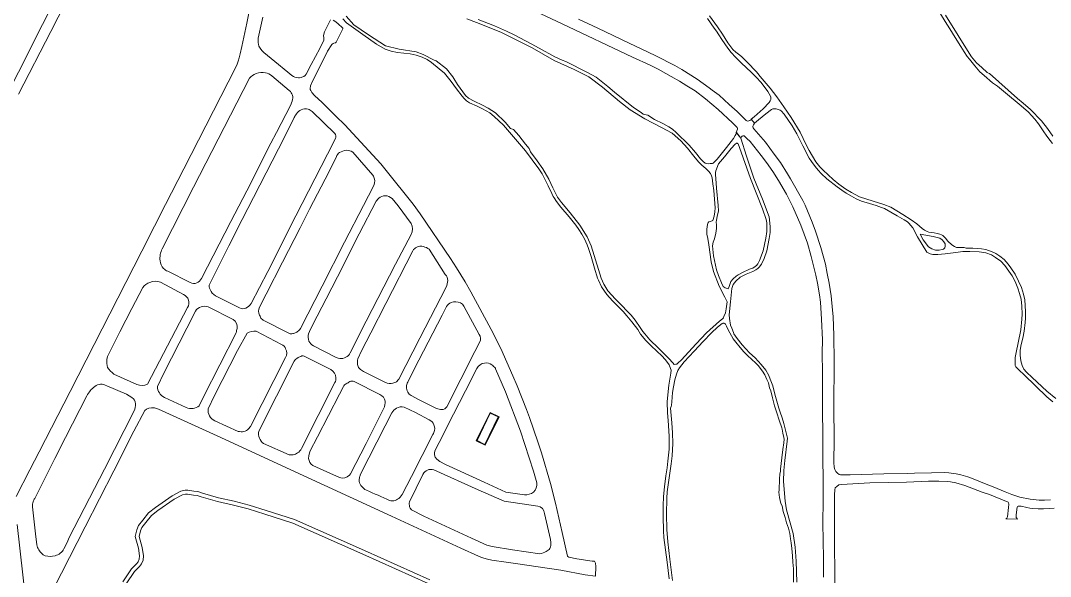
# Model space of a CAD drawing. Header units: metres. Extents: x 556238 to 587446, y 1177111 to 1219372.
# Drawn here: x 566529 to 567310, y 1213448 to 1213870 of the extents above; entities that cross this region are included whole.
import ezdxf

# ---------------------------------------------------------------- set-up
doc = ezdxf.new("R2010")
doc.units = ezdxf.units.M
doc.header["$MEASUREMENT"] = 0
for name, color, linetype, lineweight in [('Xr_Nen GT$0$DUONG BT-NEN BT', 38, 'Continuous', 0), ('Xr_Nen GT$0$DUONG NHUA', 38, 'Continuous', 0), ('Xr_Nen GT$1$SONG_HO', 250, 'Continuous', 0)]:
    doc.layers.add(name, color=color, linetype=linetype, lineweight=lineweight)

msp = doc.modelspace()

# ---------------------------------------------------------------- linework, layer by layer
at = {"layer": 'Xr_Nen GT$0$DUONG BT-NEN BT', "flags": 128}
for points in [[(567020.85778, 1213446.16772), (567019.21894, 1213458.75057), (567016.91436, 1213477.42593), (567016.64051, 1213482.57109), (567016.36879, 1213493.44968), (567016.27489, 1213501.6349), (567016.58956, 1213508.61374), (567017.25672, 1213515.84009), (567018.2354, 1213524.20654), (567019.41601, 1213530.24818), (567019.91692, 1213535.28882), (567020.81069, 1213544.53559), (567020.90602, 1213554.47873), (567020.02751, 1213566.2689), (567019.48566, 1213572.11176), (567019.3742, 1213580.47535), (567019.80889, 1213585.66397), (567020.57265, 1213592.94971), (567022.12573, 1213602.22173), (567022.35592, 1213604.40664), (567021.89498, 1213605.68693), (567020.76345, 1213608.441), (567017.99365, 1213612.21397), (567015.03662, 1213615.51798), (567011.73867, 1213618.4938), (567007.05888, 1213623.09968), (567003.17454, 1213626.91068), (566999.22584, 1213631.87682), (566996.9705, 1213635.21943), (566992.53503, 1213641.19104), (566988.76913, 1213645.74128), (566986.00875, 1213648.82941), (566982.1795, 1213652.62147), (566977.91527, 1213657.00053), (566973.57698, 1213661.91683), (566969.5204, 1213667.77202), (566967.12863, 1213672.6387), (566966.52769, 1213674.16981), (566965.89664, 1213676.12122), (566964.73429, 1213680.06295), (566961.59517, 1213690.77762), (566959.76752, 1213696.77911), (566958.64456, 1213699.64718), (566956.68591, 1213703.97706), (566954.54916, 1213707.70548), (566952.29653, 1213711.22911), (566950.07915, 1213714.56548), (566945.06171, 1213720.78563), (566938.66374, 1213728.17531), (566935.28401, 1213732.48347), (566933.60478, 1213735.07319), (566932.9576, 1213736.31906), (566931.8843, 1213738.36919), (566929.09937, 1213744.24949), (566926.6197, 1213749.40684), (566924.36878, 1213753.39959), (566921.85357, 1213757.13124), (566911.71239, 1213770.72829), (566904.1622, 1213779.65877), (566895.18764, 1213790.3595), (566888.18002, 1213796.99283), (566884.77618, 1213799.58476), (566879.18306, 1213802.82975), (566875.08481, 1213804.8128), (566869.41435, 1213807.33668), (566867.14431, 1213808.8178), (566865.19836, 1213810.59672), (566863.6664, 1213812.37563), (566859.56728, 1213817.91923), (566855.55108, 1213823.3801), (566850.25338, 1213829.66316), (566846.37803, 1213833.13996), (566840.62294, 1213837.97962), (566837.14203, 1213840.24182), (566833.49987, 1213841.94352), (566828.75729, 1213843.35733), (566824.30284, 1213844.37836), (566819.40314, 1213844.98049), (566814.68667, 1213845.4518), (566809.84177, 1213846.3275), (566805.33794, 1213847.96768), (566798.72976, 1213851.7527), (566788.50181, 1213859.02838), (566775.97428, 1213867.87907), (566773.22717, 1213871.08853)], [(566867.34281, 1213871.08677), (566874.74374, 1213868.29387), (566885.65568, 1213864.023), (566893.52696, 1213860.5396), (566902.63481, 1213855.97666), (566916.83072, 1213849.02674), (566933.5377, 1213839.33985), (566948.68262, 1213832.59245), (566959.95932, 1213826.89323), (566970.25262, 1213819.16319), (566983.18572, 1213808.30589), (566991.27021, 1213801.8281), (567002.36996, 1213795.11989), (567014.99724, 1213788.53867), (567023.1224, 1213784.16717), (567029.64839, 1213778.44476), (567034.69536, 1213772.98396), (567039.60548, 1213766.70501), (567043.14218, 1213762.56451), (567045.68022, 1213760.02859), (567048.65338, 1213757.34528), (567050.6029, 1213755.45053), (567052.14199, 1213753.53245), (567053.08514, 1213751.86239), (567053.47873, 1213750.30214), (567054.09023, 1213745.86633), (567054.70158, 1213740.63367), (567055.6396, 1213727.47446), (567055.39928, 1213724.5407), (567054.94547, 1213721.36684), (567054.01887, 1213718.02011), (567052.19251, 1213717.13451), (567050.9571, 1213716.86615), (567050.41995, 1213716.35629), (567049.99012, 1213714.88031), (567049.42614, 1213711.3111), (567049.43042, 1213707.52909), (567050.16008, 1213704.4508), (567051.02488, 1213699.5094), (567052.79374, 1213686.57744), (567054.61696, 1213679.33369), (567058.82795, 1213668.05594), (567063.0819, 1213659.81318), (567064.82564, 1213656.30108), (567064.07186, 1213650.87793), (567063.54599, 1213647.93529), (567062.36466, 1213645.24515), (567062.00746, 1213644.20202), (567061.21073, 1213643.29616), (567059.04045, 1213641.53934), (567049.29485, 1213632.78407), (567041.35107, 1213624.31772), (567029.92167, 1213612.09624), (567027.73497, 1213609.89775), (567027.18498, 1213609.44434), (567026.55236, 1213609.07329), (567025.90604, 1213608.88097), (567024.69588, 1213608.83972), (567023.51313, 1213610.10386), (567020.48774, 1213613.23677), (567016.48995, 1213617.43871), (567012.72021, 1213621.06745), (567006.11787, 1213627.54003), (567002.33856, 1213632.06583), (567000.87453, 1213633.89958), (566998.88206, 1213636.78981), (566994.9432, 1213642.46194), (566991.91097, 1213646.20695), (566989.35951, 1213648.92101), (566984.64647, 1213653.78776), (566980.15905, 1213658.36164), (566974.40254, 1213664.72793), (566971.3459, 1213669.61472), (566969.25396, 1213674.26802), (566967.20355, 1213680.73312), (566961.73088, 1213698.86815), (566958.52155, 1213705.53356), (566953.18645, 1213714.45905), (566945.78467, 1213723.80484), (566939.1194, 1213731.7156), (566936.1187, 1213735.73059), (566932.68374, 1213742.68748), (566929.46428, 1213749.27369), (566924.89323, 1213757.20626), (566920.77471, 1213763.19188), (566915.51325, 1213770.09028), (566914.54983, 1213772.50853), (566911.73023, 1213775.86583), (566906.66856, 1213782.5664), (566902.84644, 1213786.90406), (566901.33874, 1213787.52285), (566900.55214, 1213787.89353), (566896.2932, 1213792.71243), (566888.96819, 1213799.71101), (566883.43787, 1213803.30753), (566879.21846, 1213805.54646), (566872.80621, 1213808.61903), (566868.66499, 1213810.91969), (566866.37112, 1213812.89716), (566864.30201, 1213815.59368), (566860.33619, 1213821.24151), (566857.40399, 1213825.66029), (566856.8109, 1213827.09568), (566851.95387, 1213832.98317), (566844.15479, 1213839.11693), (566842.52622, 1213839.57679), (566834.29403, 1213843.94426), (566828.83021, 1213845.98236), (566816.09234, 1213847.86154), (566805.48208, 1213850.55095), (566792.76546, 1213858.73595), (566781.51659, 1213866.47972), (566775.63849, 1213872.97777)], [(566875.9773, 1213870.4947), (566888.23354, 1213865.64432), (566897.36878, 1213861.56408), (566903.19921, 1213858.83636), (566916.23749, 1213852.05057), (566922.0996, 1213848.81226), (566934.15391, 1213842.10757), (566936.98736, 1213840.77216), (566939.67824, 1213839.63258), (566942.47615, 1213838.49308), (566958.99747, 1213830.38288), (566965.52432, 1213826.62047), (566974.19847, 1213819.75533), (566979.43053, 1213815.39278), (566993.75417, 1213803.60782), (566999.60844, 1213799.87221), (567001.23144, 1213798.7429), (567004.65541, 1213797.97995), (567009.75547, 1213794.73717), (567015.92041, 1213791.5865), (567020.57694, 1213789.11723), (567023.37599, 1213787.24561), (567026.23712, 1213784.75329), (567036.12114, 1213775.24712), (567040.77624, 1213769.59503), (567044.72494, 1213764.77159), (567046.61838, 1213762.73194), (567048.06785, 1213761.43139), (567049.04411, 1213761.1358), (567050.43465, 1213761.07664), (567052.03211, 1213761.16531), (567053.62957, 1213761.22447), (567054.22138, 1213761.57915), (567057.15015, 1213764.62375), (567064.29306, 1213773.35626), (567069.58806, 1213780.11409), (567070.95476, 1213782.35889), (567071.36676, 1213783.25683), (567071.61007, 1213784.09861), (567071.87429, 1213784.70597), (567075.33643, 1213780.33715), (567079.45224, 1213766.76432), (567085.11186, 1213750.16032), (567091.61944, 1213734.10347), (567096.68938, 1213720.78321), (567097.58059, 1213713.43581), (567097.45772, 1213708.8041), (567096.81311, 1213704.23367), (567094.91011, 1213695.05194), (567092.96816, 1213689.26156), (567090.81885, 1213684.81137), (567089.20926, 1213682.58463), (567088.21887, 1213681.59501), (567086.73315, 1213680.48164), (567084.31883, 1213679.33729), (567079.36648, 1213677.2961), (567074.83382, 1213674.94956), (567071.45794, 1213672.07592), (567069.52712, 1213669.46197), (567068.40587, 1213666.35014), (567067.3183, 1213656.26092), (567066.47448, 1213646.49549), (567066.53356, 1213643.58683), (567067.3497, 1213638.63596), (567068.31953, 1213636.18394), (567069.58606, 1213633.09919), (567070.00333, 1213632.11119), (567072.45547, 1213628.54176), (567076.30156, 1213623.70694), (567079.04082, 1213620.55033), (567081.76024, 1213617.57348), (567086.06885, 1213613.83897), (567090.66658, 1213608.80361), (567094.21485, 1213604.50059), (567096.36687, 1213600.32845), (567097.6077, 1213597.63068), (567099.42964, 1213592.65485), (567101.06934, 1213586.22264), (567104.02052, 1213575.67664), (567105.10281, 1213572.54704), (567106.4835, 1213568.18728), (567107.88203, 1213563.92251), (567109.74321, 1213556.9742), (567110.59646, 1213552.85286), (567110.41208, 1213550.51836), (567108.62354, 1213535.89425), (567107.76758, 1213528.29544), (567107.59676, 1213519.94236), (567108.7514, 1213504.9334), (567109.944, 1213498.38726), (567114.83257, 1213480.46488), (567116.39421, 1213470.19986), (567117.12116, 1213459.62869), (567117.76092, 1213443.71328)], [(567312.00801, 1213580.42176), (567307.42811, 1213584.19335), (567290.16058, 1213600.92455), (567286.50014, 1213604.44649), (567283.91215, 1213606.93088), (567283.43009, 1213608.07171), (567283.47076, 1213614.08472), (567284.04145, 1213617.87208), (567285.7124, 1213625.20238), (567287.74269, 1213635.12261), (567288.55641, 1213643.21967), (567288.68484, 1213646.96696), (567288.40228, 1213653.02423), (567287.93506, 1213658.41185), (567286.77971, 1213662.69974), (567285.418, 1213666.69902), (567283.51985, 1213671.60541), (567281.12666, 1213676.05824), (567278.52697, 1213679.64521), (567275.63601, 1213683.90397), (567272.44565, 1213687.21598), (567268.38507, 1213689.94839), (567265.40193, 1213691.85283), (567261.09275, 1213693.3432), (567255.9964, 1213694.25398), (567249.07882, 1213694.5299), (567243.79496, 1213694.48828), (567238.46956, 1213693.78156), (567234.30909, 1213693.24117), (567230.27348, 1213692.74232), (567224.69835, 1213692.20193), (567220.95386, 1213692.16031), (567218.79042, 1213692.57607), (567217.29271, 1213693.49059), (567216.25252, 1213694.0726), (567209.39374, 1213705.54413), (567205.62614, 1213712.32024), (567202.77956, 1213715.87565), (567201.77476, 1213716.92134), (567199.05377, 1213718.51081), (567193.85653, 1213721.4191), (567184.24807, 1213727.01342), (567182.02726, 1213727.91157), (567177.82369, 1213729.36444), (567172.9327, 1213731.00227), (567166.90475, 1213732.69288), (567162.78081, 1213734.4547), (567159.09069, 1213736.41756), (567155.18837, 1213738.6722), (567151.79024, 1213740.87384), (567148.39224, 1213743.42026), (567140.51839, 1213749.66662), (567136.24446, 1213753.72344), (567133.85612, 1213756.0633), (567131.51772, 1213758.99046), (567128.96455, 1213762.69642), (567127.1369, 1213765.19387), (567122.37363, 1213774.57027), (567117.82799, 1213783.67141), (567114.0885, 1213789.81771), (567108.22624, 1213798.54692), (567105.83176, 1213801.18413), (567105.01548, 1213801.64635), (567103.54617, 1213802.16289), (567102.10397, 1213802.70665), (567100.55303, 1213802.70665), (567099.49172, 1213802.6251), (567098.45781, 1213802.10849), (567094.24011, 1213798.9819), (567088.74375, 1213794.30556), (567085.63456, 1213791.75283), (567083.34522, 1213794.67949), (567083.15007, 1213794.91135), (567085.3155, 1213796.68939), (567092.13889, 1213802.79855), (567096.64557, 1213807.45134), (567097.52465, 1213808.743), (567097.90111, 1213809.87671), (567098.0755, 1213810.60839), (567098.11032, 1213811.53165), (567097.77909, 1213812.38518), (567095.72183, 1213815.86924), (567090.60079, 1213822.58567), (567086.90311, 1213826.69123), (567083.33772, 1213830.14784), (567075.41464, 1213837.69284), (567071.16012, 1213841.86865), (567067.9034, 1213845.33605), (567065.32098, 1213848.6311), (567063.01112, 1213851.9768), (567060.82656, 1213855.41205), (567058.54011, 1213858.91175), (567056.78325, 1213861.52246), (567055.08261, 1213863.84052), (567049.83043, 1213871.19313)], [(567051.51665, 1213873.3475), (567057.64363, 1213864.83755), (567061.4432, 1213859.32669), (567065.43314, 1213852.78929), (567069.26725, 1213847.77258), (567071.54942, 1213845.76597), (567073.42088, 1213844.21534), (567075.64539, 1213842.34305), (567080.13695, 1213838.10705), (567087.23833, 1213830.90066), (567088.04548, 1213829.57574), (567089.78922, 1213827.22942), (567097.49753, 1213818.27597), (567102.49656, 1213811.77439), (567107.91343, 1213804.27123), (567113.47657, 1213796.12037), (567120.18822, 1213784.94971), (567124.80365, 1213775.39187), (567127.07468, 1213771.02932), (567132.16019, 1213762.51526), (567135.20413, 1213758.61845), (567137.58219, 1213756.076), (567145.17563, 1213749.09143), (567149.62623, 1213745.45741), (567154.98602, 1213741.84731), (567159.2862, 1213739.25443), (567165.31828, 1213736.06002), (567175.67452, 1213732.62124), (567183.68909, 1213730.15469), (567189.12094, 1213728.1538), (567198.22907, 1213722.55897), (567204.50945, 1213718.49158), (567208.74371, 1213715.36124), (567212.92902, 1213711.81523), (567214.51992, 1213710.69033), (567216.68849, 1213709.5415), (567217.99026, 1213709.15614), (567221.82323, 1213708.56187), (567224.30176, 1213708.04651), (567226.18763, 1213707.59493), (567227.37196, 1213707.17448), (567228.38504, 1213706.58271), (567229.24213, 1213705.88201), (567230.41105, 1213704.49609), (567232.23698, 1213702.2195), (567235.31617, 1213699.61803), (567237.41924, 1213698.26728), (567238.97132, 1213697.51681), (567240.99919, 1213697.39173), (567243.00193, 1213697.61685), (567244.77949, 1213697.39173), (567246.27877, 1213697.09305), (567251.18075, 1213697.06795), (567257.89254, 1213696.54048), (567261.24801, 1213695.99612), (567266.007, 1213694.25831), (567268.71073, 1213692.89977), (567271.73397, 1213690.89947), (567274.98855, 1213688.37728), (567278.19546, 1213684.76058), (567280.08504, 1213682.19207), (567283.47676, 1213677.22322), (567286.02707, 1213671.97411), (567288.22019, 1213667.20909), (567289.76499, 1213662.08874), (567290.71442, 1213657.7557), (567290.97101, 1213653.44828), (567291.27897, 1213648.73061), (567291.14525, 1213643.99818), (567290.99998, 1213640.72457), (567290.16957, 1213634.05431), (567289.26224, 1213628.69216), (567288.06964, 1213623.97758), (567287.11307, 1213619.68557), (567287.08696, 1213615.80998), (567287.73784, 1213611.57016), (567288.79744, 1213607.95874), (567290.05212, 1213605.19021), (567291.93985, 1213602.90636), (567296.41171, 1213598.93093), (567307.36918, 1213588.54532), (567314.18072, 1213583.03689)], [(567311.60372, 1213776.40556), (567309.87083, 1213778.78704), (567307.54228, 1213781.95576), (567304.63705, 1213786.0995), (567301.01815, 1213791.21104), (567298.33469, 1213794.82298), (567295.89183, 1213797.6481), (567293.53931, 1213800.20244), (567291.36588, 1213801.95303), (567286.42037, 1213806.31836), (567277.49862, 1213813.57364), (567270.04418, 1213819.80994), (567266.29256, 1213822.52078), (567259.90086, 1213827.87081), (567256.6186, 1213830.8401), (567252.77136, 1213835.35489), (567248.62045, 1213840.28241), (567246.89469, 1213842.47004), (567244.62565, 1213845.93325), (567242.18808, 1213850.11259), (567237.92671, 1213856.89075), (567233.8734, 1213863.49465), (567230.37737, 1213868.95479), (567226.70095, 1213874.80389)], [(567230.42731, 1213873.77595), (567240.09157, 1213858.24628), (567245.99065, 1213848.96016), (567250.3649, 1213842.16123), (567254.0797, 1213837.54765), (567258.03739, 1213833.94005), (567262.13765, 1213830.29824), (567263.16186, 1213829.88454), (567263.8156, 1213829.42732), (567285.22163, 1213810.50474), (567289.52781, 1213807.11655), (567294.99848, 1213802.24311), (567303.45316, 1213793.67811), (567307.82127, 1213787.90286), (567311.87372, 1213781.93616)], [(567023.50171, 1213444.79076), (567021.45501, 1213461.01064), (567019.81645, 1213474.18138), (567019.0357, 1213483.44209), (567018.83577, 1213495.26177), (567018.98019, 1213507.31187), (567019.31312, 1213512.10103), (567022.3465, 1213533.49603), (567023.00224, 1213539.56424), (567023.63357, 1213548.78532), (567023.35872, 1213557.02294), (567022.76335, 1213564.43684), (567021.81363, 1213575.70967), (567022.47494, 1213576.80117), (567022.73366, 1213578.00762), (567022.96357, 1213580.42052), (567023.45034, 1213587.43356), (567024.11564, 1213591.71111), (567025.18594, 1213597.05806), (567026.50783, 1213601.42061), (567027.31028, 1213604.13042), (567028.81755, 1213606.26402), (567032.29246, 1213610.76522), (567039.77644, 1213618.9213), (567046.57043, 1213626.23581), (567052.94343, 1213632.80602), (567057.56871, 1213637.02404), (567061.08272, 1213639.83294), (567061.51113, 1213639.97402), (567062.21767, 1213640.03186), (567062.68118, 1213639.89299), (567063.28355, 1213639.60363), (567063.6543, 1213639.24477), (567064.36099, 1213637.77473), (567065.66618, 1213635.14529), (567068.10376, 1213630.53817), (567069.50257, 1213628.31363), (567071.35748, 1213625.58223), (567074.76218, 1213621.54721), (567077.39955, 1213618.41937), (567080.64171, 1213615.30519), (567083.40437, 1213612.76618), (567086.55662, 1213609.74096), (567088.56165, 1213607.62116), (567089.86714, 1213606.0488), (567091.5702, 1213603.61946), (567093.31865, 1213600.91736), (567094.94023, 1213597.47169), (567096.15252, 1213594.88607), (567097.1088, 1213591.03757), (567097.90139, 1213588.69653), (567099.1722, 1213583.47084), (567100.81647, 1213577.45292), (567102.58989, 1213572.1688), (567104.33876, 1213566.62887), (567106.2175, 1213560.78564), (567106.5443, 1213559.65854), (567107.18548, 1213556.63031), (567107.84992, 1213553.27602), (567108.03658, 1213552.18504), (567107.8151, 1213549.42465), (567107.10342, 1213544.12872), (567106.22877, 1213537.87942), (567105.42433, 1213529.36727), (567105.35455, 1213527.49521), (567104.85322, 1213525.88798), (567104.64315, 1213521.86536), (567104.23416, 1213513.71332), (567104.1755, 1213511.92552), (567104.67669, 1213507.93065), (567105.52751, 1213503.37953), (567106.64876, 1213501.56751), (567107.47646, 1213497.26677), (567107.98935, 1213494.93352), (567108.78208, 1213492.55754), (567109.98339, 1213488.57728), (567111.2893, 1213484.48471), (567112.31551, 1213480.49695), (567113.02704, 1213476.4253), (567113.4583, 1213473.5485), (567113.90198, 1213469.24078), (567114.41472, 1213463.6447), (567114.81131, 1213458.86185), (567115.13782, 1213453.66163), (567115.16137, 1213448.42611), (567115.27824, 1213443.5493)], [(566606.30732, 1213443.75336), (566612.76152, 1213453.66127), (566616.68924, 1213457.46265), (566617.83104, 1213459.11861), (566618.78846, 1213461.17925), (566618.99639, 1213463.54965), (566618.14757, 1213469.33885), (566615.62365, 1213478.26705), (566616.84651, 1213483.37662), (566618.16812, 1213486.71747), (566621.37788, 1213490.64503), (566625.80408, 1213496.26857), (566631.17571, 1213500.32899), (566643.66342, 1213509.03419), (566650.41574, 1213512.65764), (566653.63507, 1213513.47946), (566655.70318, 1213513.36202), (566660.23854, 1213512.51678), (566663.14834, 1213512.37776), (566666.70545, 1213511.19612), (566678.89776, 1213507.61084), (566690.85132, 1213505.00291), (566702.19966, 1213502.05476), (566715.0741, 1213498.0615), (566736.45902, 1213491.15408), (566789.63476, 1213467.53843), (566839.30833, 1213445.39714)], [(566608.92914, 1213442.28186), (566615.09075, 1213451.7406), (566618.98983, 1213455.51427), (566620.44484, 1213457.62449), (566621.73098, 1213460.39263), (566622.0156, 1213463.63737), (566621.08752, 1213469.96715), (566618.72343, 1213478.32997), (566619.71453, 1213482.47116), (566620.7862, 1213485.18021), (566623.71824, 1213488.76794), (566627.92199, 1213494.10885), (566632.93867, 1213497.90097), (566645.23579, 1213506.47331), (566651.51207, 1213509.84131), (566653.92787, 1213510.458), (566655.34185, 1213510.3777), (566659.89052, 1213509.52999), (566662.5936, 1213509.40084), (566665.80913, 1213508.33268), (566678.15391, 1213504.70256), (566690.15415, 1213502.08444), (566701.37768, 1213499.16872), (566714.16865, 1213495.20135), (566735.38617, 1213488.348), (566788.41525, 1213464.79748), (566838.05767, 1213442.67007)]]:
    msp.add_lwpolyline(points, dxfattribs=at)
for points in [[(567065.70129, 1213666.26543), (567063.4528, 1213666.80956), (567061.907, 1213667.93285), (567060.51917, 1213670.75871), (567058.21075, 1213676.15924), (567056.76441, 1213680.45947), (567054.51507, 1213691.14486), (567053.80667, 1213698.7604), (567054.13275, 1213701.57297), (567055.20591, 1213704.18075), (567056.23226, 1213708.25424), (567056.79538, 1213711.93495), (567056.68093, 1213714.65224), (567056.56634, 1213716.68308), (567056.82406, 1213718.28487), (567057.19624, 1213721.05943), (567058.16665, 1213725.34483), (567058.11256, 1213729.44657), (567056.88229, 1213742.53135), (567056.16362, 1213749.88837), (567056.01392, 1213752.63708), (567056.05973, 1213754.46613), (567056.13978, 1213755.67794), (567058.35374, 1213760.98738), (567062.73727, 1213766.37522), (567067.98617, 1213772.52138), (567071.01841, 1213775.92939), (567071.69013, 1213776.45026), (567072.04932, 1213776.60066), (567072.38525, 1213776.57754), (567072.76742, 1213776.46178), (567073.10336, 1213776.05675), (567074.22703, 1213773.47576), (567082.63061, 1213749.79412), (567091.77955, 1213726.7662), (567094.41778, 1213718.70408), (567094.83648, 1213716.13924), (567095.00573, 1213713.79123), (567094.90883, 1213709.60837), (567094.29519, 1213704.55914), (567092.26047, 1213695.06332), (567089.47113, 1213687.63848), (567088.12668, 1213685.04604), (567087.0227, 1213683.92401), (567086.01405, 1213683.0111), (567084.31998, 1213681.92716), (567081.90281, 1213681.01425), (567076.55058, 1213678.63688), (567073.17471, 1213676.88365), (567071.58667, 1213675.82563), (567069.41595, 1213673.80933), (567067.64253, 1213671.7931), (567066.2667, 1213667.91332)], [(567211.30815, 1213707.677), (567221.18133, 1213705.81117), (567226.18235, 1213704.5888), (567227.878, 1213703.34491), (567229.31591, 1213701.90805), (567230.26035, 1213700.23528), (567230.38921, 1213698.51956), (567229.98178, 1213697.22298), (567229.05219, 1213696.18653), (567228.08221, 1213695.90378), (567225.84599, 1213695.58074), (567223.00341, 1213695.51343), (567220.13386, 1213696.38839), (567217.6011, 1213697.96332), (567213.62686, 1213703.44195)]]:
    msp.add_lwpolyline(points, close=True, dxfattribs=at)
at = {"layer": 'Xr_Nen GT$0$DUONG NHUA', "flags": 128}
for points in [[(566782.13601, 1214335.37808), (566753.37202, 1214279.22623), (566728.8872, 1214230.6349), (566690.77591, 1214153.0979), (566661.59418, 1214096.03623), (566633.74999, 1214040.9809), (566562.49473, 1213900.93267), (566545.42165, 1213866.59422), (566490.10061, 1213757.65282)], [(566527.17289, 1213813.77239), (566551.65092, 1213861.27575), (566574.11198, 1213905.70346)], [(566702.7353, 1213879.09514), (566700.30155, 1213867.75454), (566696.59423, 1213850.00827), (566695.3129, 1213844.49025), (566694.62765, 1213841.36288), (566693.92108, 1213838.81469), (566692.97801, 1213836.48122), (566691.67148, 1213833.89025), (566652.59677, 1213757.22689), (566638.73186, 1213730.08412), (566630.31017, 1213713.57557), (566620.69536, 1213694.79462), (566566.25245, 1213588.30105), (566542.87838, 1213542.52436), (566535.82137, 1213528.74021), (566525.45831, 1213508.48932)], [(566906.85041, 1213882.63444), (566939.72008, 1213867.1773), (566992.99022, 1213841.88411), (567006.3424, 1213835.76434), (567012.43792, 1213832.73071), (567018.39484, 1213829.58117), (567022.40456, 1213827.31149), (567028.56987, 1213823.79126), (567034.30677, 1213820.13916), (567040.60292, 1213816.29452), (567048.39267, 1213810.35251), (567057.95611, 1213802.30303), (567068.89974, 1213792.20598), (567072.48591, 1213788.63713), (567072.70593, 1213787.97625), (567072.76505, 1213787.25665), (567071.79679, 1213784.80376), (567075.33643, 1213780.33715), (567075.66307, 1213781.37571), (567076.16804, 1213782.05837), (567076.67301, 1213782.32521), (567077.19349, 1213782.32521), (567077.75758, 1213782.23652), (567078.35173, 1213781.83587), (567079.85113, 1213780.18895), (567082.34497, 1213777.85976), (567090.7182, 1213767.4208), (567094.72501, 1213762.0821), (567099.52757, 1213755.21938), (567103.89592, 1213748.28899), (567109.80341, 1213738.03635), (567114.70095, 1213728.35629), (567120.72862, 1213714.3333), (567125.74732, 1213700.73818), (567128.69961, 1213690.7975), (567132.22957, 1213676.60648), (567133.44984, 1213670.54078), (567134.8969, 1213661.65656), (567135.66454, 1213656.05724), (567136.55333, 1213643.08021), (567137.12421, 1213627.46553), (567137.06315, 1213617.47389), (567137.22888, 1213602.31198), (567137.30255, 1213579.89022), (567137.47895, 1213549.32834), (567137.55455, 1213537.21017), (567137.64566, 1213521.86272), (567137.66407, 1213506.18697), (567137.42176, 1213487.82222), (567137.61561, 1213475.63715), (567137.84144, 1213461.07659), (567137.9655, 1213447.33211)], [(566547.84474, 1213427.19792), (566577.82124, 1213485.69336), (566599.50012, 1213527.99843), (566614.73844, 1213558.11376), (566623.08937, 1213573.86769), (566624.19042, 1213574.83663), (566625.93311, 1213575.65776), (566627.97141, 1213575.97011), (566630.23942, 1213575.85497), (566633.47763, 1213574.8203), (566680.56695, 1213553.31807), (566727.23853, 1213531.93409), (566810.21088, 1213493.73778), (566862.85101, 1213469.51699), (566876.09464, 1213463.34277), (566878.06703, 1213462.6185), (566880.28464, 1213461.83043), (566883.10996, 1213460.94629), (566886.33946, 1213460.39239), (566897.286, 1213458.73612), (566904.13655, 1213457.78391), (566938.53083, 1213452.65098), (566957.20605, 1213449.25482), (566965.0588, 1213448.21704), (566965.1974, 1213455.58736), (566964.96284, 1213458.08809), (566964.26693, 1213459.50708), (566962.48548, 1213459.53469), (566950.90312, 1213461.3092), (566944.5963, 1213462.65039), (566943.84999, 1213463.01214), (566943.69685, 1213463.38478), (566939.62607, 1213481.33954), (566934.63547, 1213503.49797), (566930.71298, 1213518.50818), (566923.98746, 1213541.81721), (566921.22901, 1213550.01449), (566914.87568, 1213568.40802), (566912.58247, 1213574.65148), (566905.4615, 1213592.54906), (566902.32893, 1213600.02636), (566893.0485, 1213620.95873), (566885.79474, 1213635.33219), (566870.44981, 1213663.86944), (566866.06402, 1213671.38991), (566859.4393, 1213681.96424), (566855.02637, 1213689.13852), (566831.92272, 1213722.95613), (566826.51148, 1213730.30272), (566806.22829, 1213755.85692), (566801.95397, 1213760.85332), (566774.66321, 1213790.53883), (566768.02395, 1213797.09503), (566757.55039, 1213807.41768), (566751.75825, 1213812.72332), (566749.78101, 1213815.19877), (566748.86605, 1213816.49134), (566748.49968, 1213817.4665), (566748.36592, 1213818.21061), (566748.73132, 1213820.07614), (566749.92058, 1213823.28792), (566753.43115, 1213830.067), (566761.68127, 1213846.3904), (566764.77023, 1213851.50738), (566765.13757, 1213851.84696), (566765.85189, 1213852.17253), (566766.50322, 1213852.47321), (566767.59361, 1213852.76105), (566767.89407, 1213852.97382), (566768.1703, 1213853.37486), (566771.16039, 1213859.24334), (566773.05622, 1213862.81609), (566773.19482, 1213863.29609), (566773.13182, 1213863.91456), (566772.75285, 1213864.50775), (566770.05741, 1213867.02209), (566767.80393, 1213868.74565), (566765.77435, 1213869.96237)], [(566763.90761, 1213870.10434), (566762.04086, 1213866.61639), (566759.42199, 1213861.16139), (566758.73965, 1213859.35926), (566758.65048, 1213858.19855), (566758.80362, 1213856.79552), (566758.86759, 1213854.8448), (566755.67686, 1213848.55194), (566749.30802, 1213836.33497), (566745.32349, 1213828.89113), (566744.55489, 1213827.96692), (566743.73492, 1213827.329), (566742.87424, 1213826.9124), (566742.19674, 1213826.65218), (566741.49792, 1213826.41957), (566740.42498, 1213826.18424), (566739.48288, 1213826.18424), (566738.26649, 1213826.35422), (566736.73607, 1213826.8245), (566735.69608, 1213827.18624), (566734.43414, 1213828.10073), (566731.44986, 1213830.62168), (566721.5782, 1213838.69956), (566713.40464, 1213845.4693), (566711.84805, 1213846.9124), (566710.57544, 1213848.66708), (566709.61009, 1213850.34123), (566709.19428, 1213851.65364), (566708.98008, 1213852.88591), (566708.92871, 1213853.8179), (566708.97911, 1213855.04785), (566709.10511, 1213856.23578), (566712.53136, 1213872.34135)], [(567310.17242, 1213506.16674), (567305.7498, 1213505.83689), (567301.6354, 1213505.81433), (567294.65981, 1213506.46236), (567286.81192, 1213508.18242), (567280.76195, 1213510.13547), (567275.84114, 1213512.03756), (567266.75456, 1213515.87715), (567260.0019, 1213518.4969), (567251.5618, 1213521.90628), (567247.60345, 1213523.54971), (567242.12921, 1213524.95469), (567238.60797, 1213525.71942), (567233.05716, 1213526.60356), (567229.66387, 1213526.78871), (567219.85424, 1213526.67396), (567206.99734, 1213526.3305), (567201.56671, 1213526.14729), (567183.78319, 1213525.79332), (567158.19732, 1213525.01887), (567150.78073, 1213524.95624), (567149.8774, 1213525.339), (567148.56409, 1213526.19591), (567147.42427, 1213527.59973), (567146.59363, 1213529.14008), (567146.26991, 1213529.88963), (567146.02179, 1213531.21954), (567145.86574, 1213534.0439), (567145.9772, 1213551.9975), (567145.84732, 1213576.00512), (567145.95006, 1213611.03283), (567145.79789, 1213630.67925), (567145.32781, 1213645.06282), (567144.81121, 1213649.83517), (567143.69756, 1213660.94823), (567142.18652, 1213670.37857), (567140.83541, 1213677.90021), (567139.36799, 1213684.81077), (567135.90006, 1213697.44472), (567131.83703, 1213709.81028), (567129.29376, 1213716.72978), (567123.97944, 1213729.71031), (567122.21737, 1213733.19943), (567112.81191, 1213749.68036), (567110.63986, 1213753.36669), (567105.24897, 1213761.98252), (567100.60633, 1213768.39207), (567093.94769, 1213777.43305), (567086.94496, 1213785.44635), (567085.07531, 1213787.48381), (567084.56646, 1213788.23765), (567084.392, 1213788.76627), (567084.43852, 1213789.49132), (567084.78939, 1213790.66758), (567085.63456, 1213791.75283), (567083.34522, 1213794.67949), (567082.76271, 1213794.30023), (567082.02319, 1213793.84241), (567081.19837, 1213793.49583), (567080.51797, 1213793.43709), (567079.82399, 1213793.56157), (567079.32678, 1213793.82957), (567075.69602, 1213797.32608), (567072.41807, 1213800.61877), (567066.48053, 1213806.07338), (567058.67334, 1213812.97305), (567053.55869, 1213816.96706), (567051.28777, 1213818.74195), (567042.08488, 1213825.09472), (567030.52385, 1213832.43587), (567025.05251, 1213835.69432), (567010.84934, 1213843.01603), (566999.22046, 1213848.45975), (566990.98099, 1213852.37091), (566984.26807, 1213855.56246), (566966.62023, 1213863.95152), (566952.13017, 1213870.71698)], [(567146.56068, 1213430.74927), (567146.52094, 1213450.8648), (567146.35326, 1213471.78784), (567146.21563, 1213509.73482), (567146.582, 1213513.72766), (567146.87568, 1213515.0638), (567148.01744, 1213516.23695), (567149.61571, 1213517.37743), (567151.70247, 1213517.80102), (567173.15165, 1213518.85554), (567200.87468, 1213519.59148), (567217.74131, 1213520.10688), (567225.42928, 1213520.32548), (567232.1645, 1213519.95284), (567234.42669, 1213519.71284), (567238.35016, 1213518.91855), (567245.08925, 1213516.84764), (567258.34839, 1213511.9831), (567263.88563, 1213510.13741), (567278.11109, 1213504.22536), (567278.36309, 1213503.82705), (567278.61509, 1213502.88339), (567278.38442, 1213500.36788), (567277.47624, 1213493.07496), (567277.03815, 1213492.26706), (567276.36453, 1213491.59335), (567285.39683, 1213491.42492), (567284.90931, 1213491.76411), (567284.45958, 1213492.29273), (567284.26089, 1213492.70232), (567284.18141, 1213493.25739), (567284.24829, 1213494.57874), (567284.98491, 1213500.62733), (567285.25048, 1213501.11938), (567285.76999, 1213501.33215), (567286.27496, 1213501.33215), (567288.01764, 1213501.14583), (567292.17663, 1213500.1765), (567294.62104, 1213499.82954), (567296.85222, 1213499.60276), (567300.82027, 1213499.22896), (567304.92014, 1213499.19823), (567309.63837, 1213499.39972), (567313.01131, 1213499.78947)], [(566526.1707, 1213487.4208), (566530.43146, 1213449.21204), (566538.44122, 1213376.9799)]]:
    msp.add_lwpolyline(points, dxfattribs=at)
for points in [[(566718.64142, 1213776.60881), (566722.93319, 1213784.87067), (566733.40287, 1213805.1978), (566734.76949, 1213808.64179, 0.332171535), (566732.62845, 1213816.57341), (566719.43813, 1213827.78721, 0.127587267), (566714.63557, 1213830.11173, 0.143154074), (566707.3508, 1213829.47342, 0.118780887), (566702.39898, 1213826.02554), (566683.08793, 1213788.42358), (566659.96101, 1213743.26303), (566636.21378, 1213696.60064, 0.147160536), (566634.54961, 1213687.3784, 0.157916619), (566637.15879, 1213681.64294, 0.129600553), (566640.37859, 1213679.5662), (566657.40999, 1213670.88152, 0.434758291), (566665.95864, 1213673.98905), (566688.26947, 1213717.1736), (566700.41883, 1213740.53241)], [(566737.62098, 1213721.56943), (566761.69969, 1213768.37612), (566767.70798, 1213780.29708, 0.328530186), (566767.08961, 1213783.94335), (566750.05239, 1213800.78641, 0.079896764), (566746.87427, 1213802.37422, 0.235573217), (566741.68595, 1213801.88255, 0.121121754), (566738.04938, 1213798.95084, 0.018173139), (566736.35031, 1213796.09497), (566729.12563, 1213781.80709), (566705.39585, 1213735.40532), (566696.84235, 1213718.74351), (566686.7594, 1213698.82675), (566672.28484, 1213669.98143, 0.26411657), (566672.50776, 1213665.64434, 0.153436921), (566676.56401, 1213660.91439), (566694.80308, 1213651.65909, 0.229040092), (566699.6667, 1213651.56534, 0.143217655), (566703.68709, 1213655.05991), (566716.26582, 1213679.3791)], [(566741.07146, 1213635.94405), (566757.62696, 1213668.16958), (566774.61669, 1213701.4784), (566788.95458, 1213729.35012), (566796.49717, 1213743.97952, 0.16477047), (566797.30939, 1213749.37463, 0.108715951), (566796.10172, 1213752.28145), (566780.70736, 1213769.86901, 0.163116453), (566775.95908, 1213771.24949, 0.093843455), (566770.78142, 1213769.58312, 0.166667492), (566768.40001, 1213766.50476), (566762.74937, 1213755.20071), (566748.05674, 1213726.62456), (566740.97163, 1213712.52922), (566727.56807, 1213686.36239), (566715.11049, 1213662.06887), (566710.05884, 1213652.19082, 0.239438576), (566710.04236, 1213646.08622, -0.020445248), (566710.70047, 1213644.63767, 0.195322623), (566712.84636, 1213642.43062), (566732.23688, 1213632.46349, 0.160334521), (566734.57855, 1213632.09318, 0.049444453), (566737.17319, 1213632.78323, 0.095768786), (566739.48094, 1213634.19716, 0.026155169), (566740.54226, 1213635.27462)], [(566815.7423, 1213597.65944), (566831.78024, 1213628.82189), (566851.57396, 1213667.4877, 0.108485682), (566852.8582, 1213672.37402, 0.217815845), (566850.95365, 1213677.03318), (566838.71609, 1213696.14126, 0.095533953), (566834.33417, 1213698.22423, 0.191352668), (566829.31547, 1213697.7419, 0.134204863), (566826.37094, 1213695.08324), (566805.78147, 1213655.03073), (566794.46178, 1213632.77311), (566787.37764, 1213619.18072), (566784.60756, 1213612.94543, 0.089138972), (566784.38464, 1213608.75654, 0.201207034), (566785.78421, 1213605.72253, 0.097611823), (566789.03115, 1213603.49719), (566804.00293, 1213595.86431), (566806.88931, 1213594.53245, 0.183084426), (566812.66595, 1213595.01167, 0.17672879), (566815.04446, 1213596.76907)], [(566594.6966, 1213614.76156), (566604.05941, 1213633.5923), (566613.08299, 1213651.34868), (566621.39515, 1213667.1913, -0.14459398), (566626.86842, 1213670.96865, -0.200858152), (566634.75983, 1213671.1224), (566652.38877, 1213661.82963, -0.455424354), (566655.38525, 1213652.06012), (566624.92458, 1213593.84737, -0.228968087), (566617.04134, 1213593.57441), (566599.47589, 1213601.45351, -0.086959582), (566594.61722, 1213606.56247, -0.045342439), (566594.11315, 1213612.51704)], [(566873.4777, 1213618.4759), (566852.11576, 1213576.69905, -0.305446098), (566848.32314, 1213574.6013, -0.037615475), (566844.35316, 1213575.25362), (566831.20548, 1213581.9619), (566825.14679, 1213585.13051, -0.149590246), (566822.53858, 1213587.70475, -0.133361254), (566821.57807, 1213591.8104, -0.105880513), (566822.48915, 1213595.4341), (566827.43031, 1213605.08149), (566848.47919, 1213646.28538), (566851.92191, 1213652.84935, -0.111144377), (566855.44315, 1213655.8328, -0.18384909), (566862.46332, 1213655.51267, -0.091135447), (566865.15197, 1213653.0205), (566876.79443, 1213631.47121, -0.209319683), (566877.25772, 1213625.87928)], [(566897.03497, 1213511.90803), (566880.45911, 1213519.42695), (566851.02925, 1213532.83846), (566846.86348, 1213535.04785), (566844.5596, 1213536.94994, -0.370994648), (566843.39458, 1213543.73175), (566846.36529, 1213549.68814), (566857.27209, 1213571.03011), (566866.31796, 1213588.73282), (566874.96839, 1213605.73886, -0.244030181), (566880.7208, 1213609.8589, -0.203816164), (566886.3443, 1213608.36718, -0.02956353), (566888.7858, 1213606.22353, -0.169015329), (566889.16574, 1213605.44947), (566896.60172, 1213587.89535), (566908.00865, 1213558.06008), (566917.98886, 1213527.70397), (566920.34835, 1213518.92931, -0.253311328), (566917.9769, 1213511.90714, -0.202816509), (566911.11504, 1213509.98649)], [(566541.03101, 1213471.8598), (566539.98424, 1213480.30059), (566537.72108, 1213500.80937, -0.087008787), (566538.21829, 1213504.65323, -0.043111089), (566539.43759, 1213507.15591), (566545.82679, 1213519.81475), (566554.76023, 1213537.31986), (566562.88145, 1213553.27801), (566579.03279, 1213584.89051, -0.10964872), (566584.96838, 1213592.07101, -0.312399523), (566594.04139, 1213592.57979), (566609.113, 1213586.12395), (566613.23903, 1213583.66601, -0.267179357), (566615.8802, 1213578.9594, -0.084602195), (566614.88286, 1213573.46588), (566592.26381, 1213529.28633), (566565.66703, 1213477.50346), (566564.05907, 1213473.62536), (566561.65149, 1213468.83745, -0.20561216), (566554.90949, 1213463.66057, -0.125279078), (566547.43669, 1213463.66057, -0.170946106), (566542.55077, 1213468.15791, -0.054787064), (566541.55925, 1213469.96276)], [(566786.75054, 1213525.63579), (566805.43933, 1213562.15756), (566810.52588, 1213572.05467, -0.145604392), (566813.96473, 1213575.64454, -0.206328619), (566819.64832, 1213576.27662), (566828.26967, 1213572.22894), (566838.86632, 1213566.72492, -0.170137054), (566842.40209, 1213562.96507, -0.218766518), (566842.32649, 1213557.19422, -0.002368562), (566841.62573, 1213555.73828), (566825.29702, 1213523.87839), (566818.24778, 1213510.12846, -0.14301943), (566814.78567, 1213506.47014, -0.116273306), (566810.80211, 1213505.24953, -0.13427452), (566808.69209, 1213505.67974, -0.000458767), (566791.2446, 1213513.30366, -0.109663144), (566786.96959, 1213516.86981, -0.18281308), (566785.7406, 1213521.17851, -0.109918429), (566786.15485, 1213523.86965)]]:
    msp.add_lwpolyline(points, format="xyb", close=True, dxfattribs=at)
for points in [[(566778.8474, 1213617.54663), (566791.04619, 1213641.49319), (566813.28626, 1213684.92435), (566824.97539, 1213707.45292, 0.257003738), (566824.95973, 1213715.72856), (566815.13459, 1213729.05761), (566810.57047, 1213734.68999, 0.379577289), (566800.44874, 1213734.93076, 0.004781828), (566798.50833, 1213732.71399), (566785.70474, 1213707.97159), (566769.10659, 1213675.33841), (566760.53952, 1213658.66222), (566750.52926, 1213639.08037), (566747.84835, 1213633.79106), (566747.12433, 1213632.10252, 0.139804478), (566747.52172, 1213626.52615, 0.179424524), (566750.88787, 1213622.92501), (566767.61881, 1213614.37375), (566769.64451, 1213613.53084, 0.29983149), (566778.23097, 1213616.48123), (566778.8474, 1213617.54663)], [(566632.61211, 1213591.98194), (566637.28866, 1213602.15522), (566654.75234, 1213636.2704), (566661.43134, 1213649.32173, -0.335896904), (566670.92472, 1213652.51812), (566690.04413, 1213642.84721, -0.257942162), (566693.13332, 1213636.11414, 0.004019863), (566692.2201, 1213632.84457), (566667.51039, 1213584.22536), (566664.24988, 1213577.48206, -0.275800714), (566654.46351, 1213576.12376), (566637.81108, 1213583.81226, -0.298721303), (566632.65594, 1213592.0773, 7.09442049)], [(566671.11475, 1213575.02717), (566675.79131, 1213585.20046), (566693.25499, 1213619.31564), (566700.56227, 1213632.42265, -0.173803731), (566707.56985, 1213634.04195), (566726.75198, 1213623.91262, -0.226040255), (566729.82833, 1213620.65767, -0.261798705), (566729.75696, 1213613.99132), (566703.09392, 1213561.57876), (566701.76994, 1213560.0003, -0.268552518), (566693.84063, 1213558.01224), (566676.19861, 1213566.10645, -0.355119031), (566671.15859, 1213575.12253, 7.09442049)], [(566709.45792, 1213558.23162), (566736.29313, 1213611.14953, -0.113885499), (566739.26868, 1213613.92643, -0.035175988), (566742.08043, 1213615.20655, -0.085910123), (566743.96947, 1213615.08713), (566764.22552, 1213604.90762, -0.243668128), (566767.89623, 1213598.73749, -0.123054377), (566767.26504, 1213595.01245), (566741.84975, 1213545.13673, -0.121417569), (566738.7986, 1213541.61105, -0.101206339), (566735.61563, 1213540.21229, -0.069081393), (566732.47919, 1213540.25352), (566713.08285, 1213548.73009, -0.29387595), (566709.45792, 1213558.23162, 0.105172348)], [(566747.20866, 1213537.3467), (566747.33756, 1213539.32348), (566748.23217, 1213542.72352), (566754.11252, 1213553.87197), (566770.60793, 1213586.20291), (566773.66393, 1213591.95976, -0.142931768), (566775.76814, 1213594.12131, -0.000396644), (566778.60509, 1213595.7235, -0.255810012), (566781.95283, 1213595.76512), (566801.29585, 1213586.02048), (566802.81755, 1213585.0356, -0.309406321), (566805.23192, 1213579.26474, 0.03279424), (566804.85586, 1213576.5633), (566790.81939, 1213548.79389), (566779.02477, 1213525.86062), (566778.1951, 1213524.70886, -0.298789832), (566770.69904, 1213522.91723), (566756.10139, 1213529.47576), (566750.49049, 1213532.11691, -0.207935256), (566747.20866, 1213537.3467, -0.021321558)], [(566823.77533, 1213504.48792), (566833.97943, 1213525.36117, -0.371167399), (566842.20339, 1213528.88957), (566875.85815, 1213513.6876), (566895.75654, 1213505.13012), (566921.09235, 1213501.3835, -0.352489542), (566926.28164, 1213495.77057), (566930.68487, 1213475.94522), (566931.01344, 1213473.71988, -0.148058552), (566930.34273, 1213469.20231, -0.10177012), (566927.57363, 1213466.85873, -0.095826075), (566922.66639, 1213465.15307), (566902.07402, 1213468.23065), (566886.4325, 1213470.61196), (566884.42231, 1213471.07251), (566882.55362, 1213471.68437), (566870.92862, 1213476.87254), (566834.76258, 1213493.63937), (566825.24566, 1213498.58442), (566824.2706, 1213499.79025), (566823.85286, 1213500.84165, -0.098802476), (566823.77533, 1213504.48792, -424.933878758)]]:
    msp.add_lwpolyline(points, format="xyb", dxfattribs=at)
at = {"layer": 'Xr_Nen GT$1$SONG_HO', "flags": 128}
for points in [[(566874.51227, 1213550.82878), (566884.95927, 1213572.39011), (566891.73591, 1213569.10665), (566881.28891, 1213547.54532)], [(566875.04665, 1213551.01433), (566885.14483, 1213571.85572), (566891.20153, 1213568.9211), (566881.10335, 1213548.07971)]]:
    msp.add_lwpolyline(points, close=True, dxfattribs=at)

doc.saveas('drawing.dxf')
